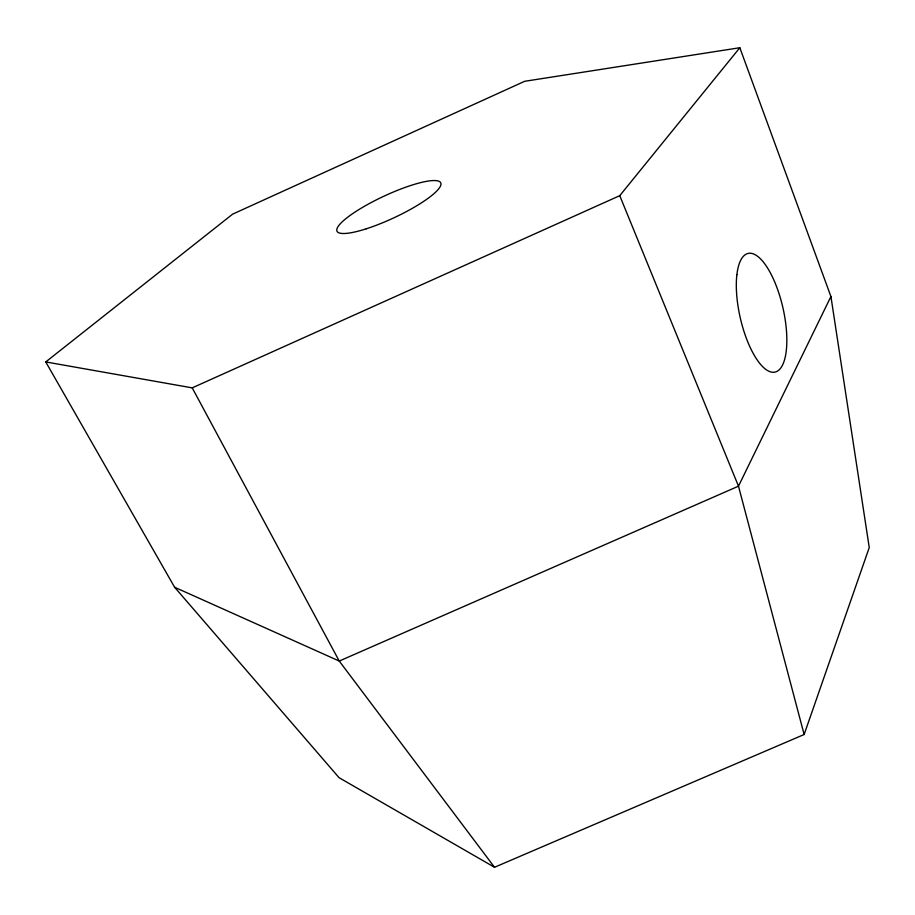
<?xml version="1.0" encoding="UTF-8"?>
<svg xmlns="http://www.w3.org/2000/svg" width="915" height="915" viewBox="0 0 915 915"><rect width="100%" height="100%" fill="white"/><g stroke="black" fill="none" stroke-linecap="round" stroke-linejoin="round"><path stroke-width="1.37" d="M804.136 734.505L869.25 547.559L830.923 296.529L739.823 47.729L524.672 81.298L232.673 214.11L45.75 361.928L174.628 587.258L339.065 777.693L494.512 867.271L804.136 734.505L738.485 486.174L619.752 195.673L739.823 47.729M830.923 296.529L738.485 486.174L339.248 661.053L174.628 587.258M45.75 361.928L192.219 387.869L619.752 195.673M494.512 867.271L339.248 661.053L192.219 387.869M366.275 228.796A57.245 11.906 -25 0 0 440.847 183.069A57.245 11.906 -25 0 0 359.492 209.215A57.245 11.906 -25 0 0 366.275 228.796M736.884 274.672A60.836 21.914 77.2 0 0 769.286 371.41A60.836 21.914 77.2 0 0 778.551 292.171A60.836 21.914 77.2 0 0 736.884 274.672"/></g></svg>
